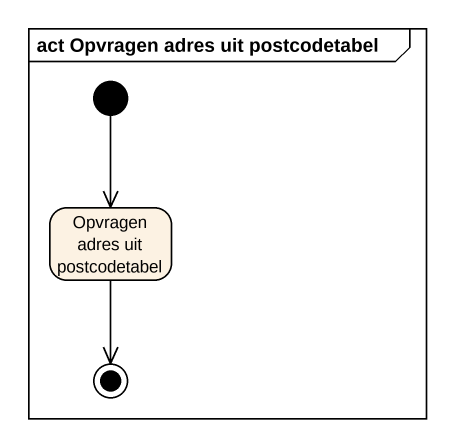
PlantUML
@startuml
mainframe act Opvragen adres uit postcodetabel
hide empty description
state "Opvragen adres uit postcodetabel" as Opvragen_adres_uit
[*] --> Opvragen_adres_uit
Opvragen_adres_uit --> [*]
@enduml
